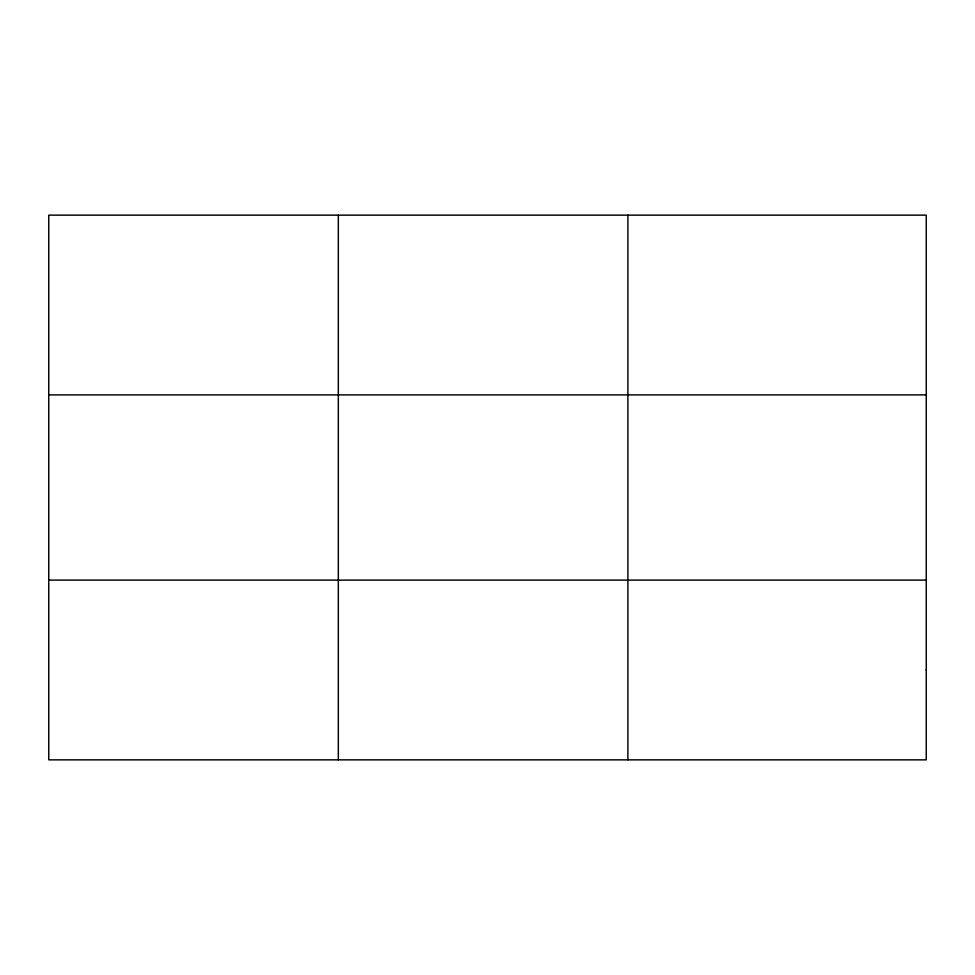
<?xml version="1.0" encoding="UTF-8"?>
<svg xmlns="http://www.w3.org/2000/svg" width="975" height="975" viewBox="0 0 975 975"><rect width="100%" height="100%" fill="white"/><g stroke="black" fill="none" stroke-linecap="round" stroke-linejoin="round"><path stroke-width="1.46" d="M338.325 759.854L338.325 215.146M48.75 394.899L926.25 394.899M48.75 580.101L926.25 580.101M627.9 215.146L627.9 759.854M926.25 669.983L926.25 759.854L48.75 759.854L48.75 215.146L926.25 215.146L926.25 669.983"/></g></svg>
